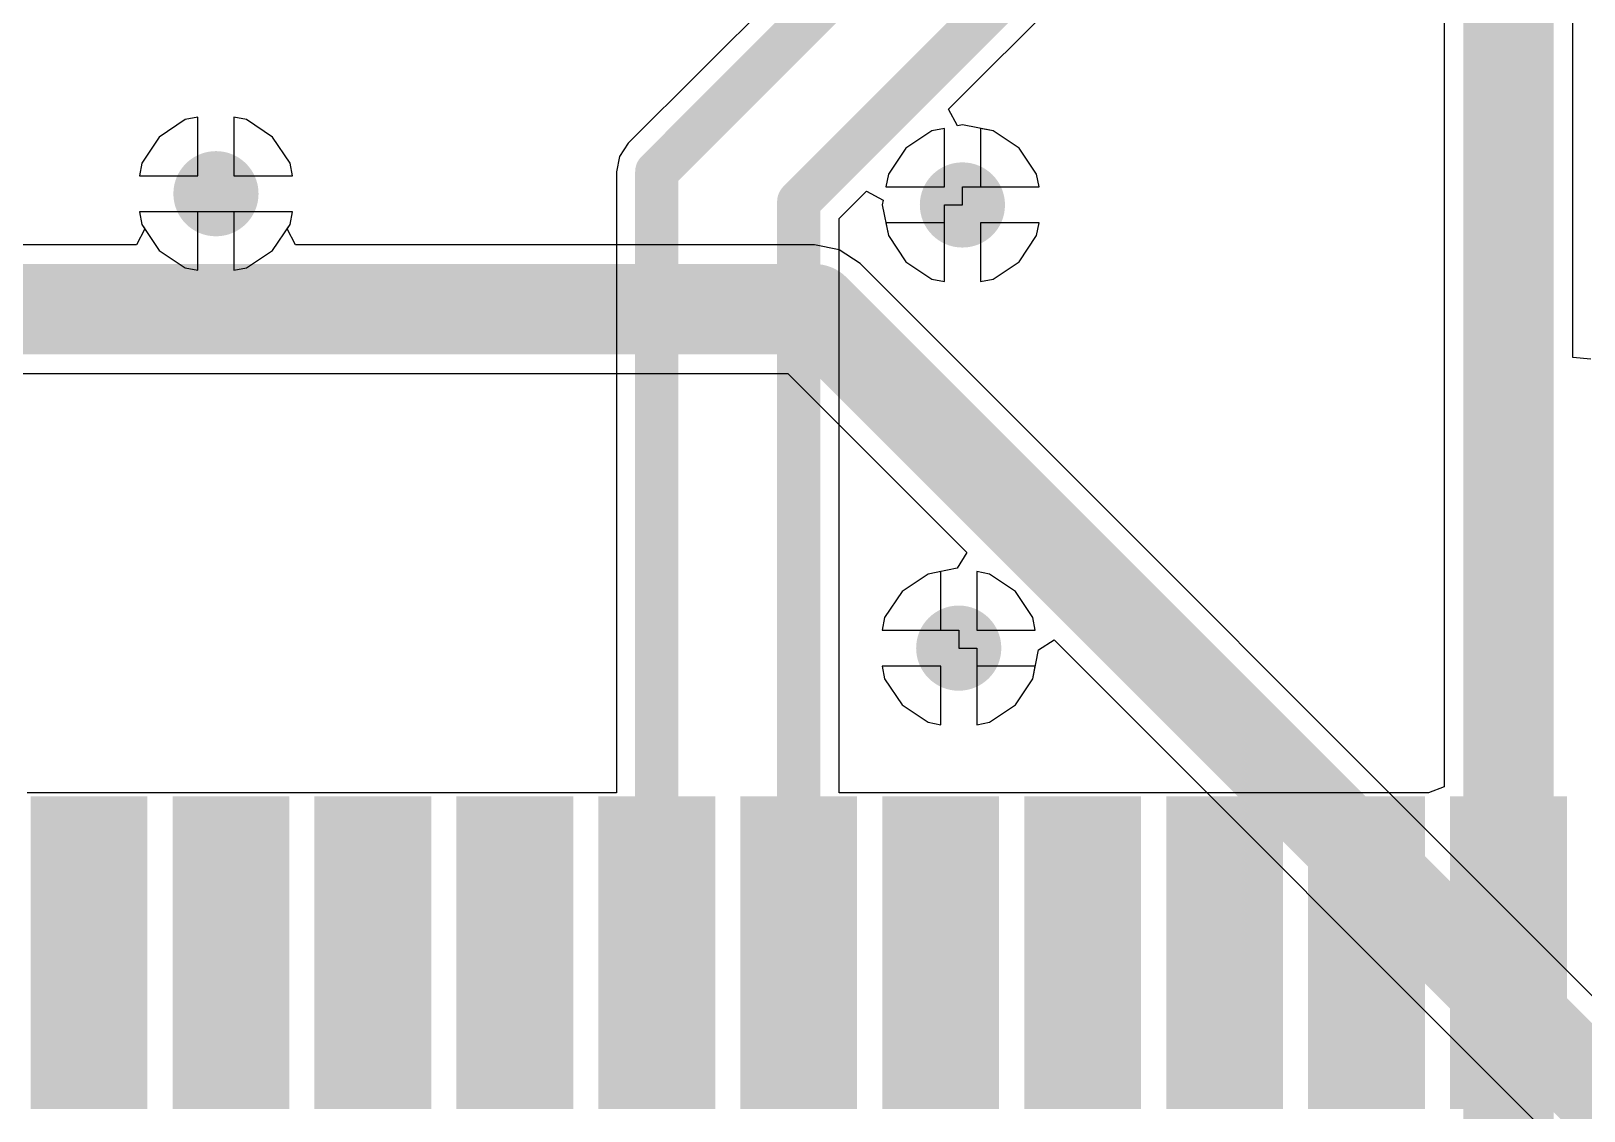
# Model space of a CAD drawing. Header units: millimetres. Extents: x -0.25 to 4.68, y -0.29 to 2.93.
# Drawn here: x 0.5137 to 0.9444, y 0.8567 to 1.1561 of the extents above; entities that cross this region are included whole.
import ezdxf

# ---------------------------------------------------------------- set-up
doc = ezdxf.new("R2010")
doc.units = ezdxf.units.MM
doc.header["$MEASUREMENT"] = 0
for name, color, linetype in [('BottomLayer', 5, 'Continuous'), ('BottomSolder', 6, 'Continuous'), ('TopLayer', 1, 'Continuous'), ('TopPaste', 8, 'Continuous'), ('TopSolder', 216, 'Continuous'), ('ViaHoleLayer', 16, 'Continuous')]:
    doc.layers.add(name, color=color, linetype=linetype)

# ---------------------------------------------------------------- blocks, each defined once
blk = doc.blocks.new('SIM7000A_23')
at = {"layer": 'TopLayer'}
for points in [[(-0.51181, 0.16969), (-0.43307, 0.16969), (-0.43307, 0.14528), (-0.51181, 0.14528)], [(-0.51181, 0.13031), (-0.43307, 0.13031), (-0.43307, 0.10591), (-0.51181, 0.10591)], [(-0.51181, 0.09094), (-0.43307, 0.09094), (-0.43307, 0.06654), (-0.51181, 0.06654)], [(-0.51181, 0.05157), (-0.43307, 0.05157), (-0.43307, 0.02717), (-0.51181, 0.02717)], [(-0.51181, 0.0122), (-0.43307, 0.0122), (-0.43307, -0.0122), (-0.51181, -0.0122)], [(-0.51181, -0.02717), (-0.43307, -0.02717), (-0.43307, -0.05157), (-0.51181, -0.05157)], [(-0.51181, -0.06654), (-0.43307, -0.06654), (-0.43307, -0.09094), (-0.51181, -0.09094)], [(-0.51181, -0.10591), (-0.43307, -0.10591), (-0.43307, -0.13031), (-0.51181, -0.13031)], [(-0.51181, -0.14528), (-0.43307, -0.14528), (-0.43307, -0.16968), (-0.51181, -0.16968)], [(-0.51181, -0.18465), (-0.43307, -0.18465), (-0.43307, -0.20905), (-0.51181, -0.20905)], [(-0.51181, -0.22402), (-0.43307, -0.22402), (-0.43307, -0.24843), (-0.51181, -0.24843)]]:
    blk.add_hatch(color=1, dxfattribs=at).paths.add_polyline_path(points)
at = {"layer": 'TopPaste'}
for points in [[(-0.51181, 0.16969), (-0.43307, 0.16969), (-0.43307, 0.14528), (-0.51181, 0.14528)], [(-0.51181, 0.13031), (-0.43307, 0.13031), (-0.43307, 0.10591), (-0.51181, 0.10591)], [(-0.51181, 0.09094), (-0.43307, 0.09094), (-0.43307, 0.06654), (-0.51181, 0.06654)], [(-0.51181, 0.05157), (-0.43307, 0.05157), (-0.43307, 0.02717), (-0.51181, 0.02717)], [(-0.51181, 0.0122), (-0.43307, 0.0122), (-0.43307, -0.0122), (-0.51181, -0.0122)], [(-0.51181, -0.02717), (-0.43307, -0.02717), (-0.43307, -0.05157), (-0.51181, -0.05157)], [(-0.51181, -0.06654), (-0.43307, -0.06654), (-0.43307, -0.09094), (-0.51181, -0.09094)], [(-0.51181, -0.10591), (-0.43307, -0.10591), (-0.43307, -0.13031), (-0.51181, -0.13031)], [(-0.51181, -0.14528), (-0.43307, -0.14528), (-0.43307, -0.16968), (-0.51181, -0.16968)], [(-0.51181, -0.18465), (-0.43307, -0.18465), (-0.43307, -0.20905), (-0.51181, -0.20905)], [(-0.51181, -0.22402), (-0.43307, -0.22402), (-0.43307, -0.24843), (-0.51181, -0.24843)]]:
    blk.add_hatch(color=8, dxfattribs=at).paths.add_polyline_path(points)
at = {"layer": 'TopSolder'}
for points in [[(-0.51581, 0.17369), (-0.42907, 0.17369), (-0.42907, 0.14128), (-0.51581, 0.14128)], [(-0.51581, 0.13431), (-0.42907, 0.13431), (-0.42907, 0.10191), (-0.51581, 0.10191)], [(-0.51581, 0.09494), (-0.42907, 0.09494), (-0.42907, 0.06254), (-0.51581, 0.06254)], [(-0.51581, 0.05557), (-0.42907, 0.05557), (-0.42907, 0.02317), (-0.51581, 0.02317)], [(-0.51581, 0.0162), (-0.42907, 0.0162), (-0.42907, -0.0162), (-0.51581, -0.0162)], [(-0.51581, -0.02317), (-0.42907, -0.02317), (-0.42907, -0.05557), (-0.51581, -0.05557)], [(-0.51581, -0.06254), (-0.42907, -0.06254), (-0.42907, -0.09494), (-0.51581, -0.09494)], [(-0.51581, -0.10191), (-0.42907, -0.10191), (-0.42907, -0.13431), (-0.51581, -0.13431)], [(-0.51581, -0.14128), (-0.42907, -0.14128), (-0.42907, -0.17368), (-0.51581, -0.17368)], [(-0.51581, -0.18065), (-0.42907, -0.18065), (-0.42907, -0.21305), (-0.51581, -0.21305)], [(-0.51581, -0.22002), (-0.42907, -0.22002), (-0.42907, -0.25243), (-0.51581, -0.25243)]]:
    blk.add_hatch(color=216, dxfattribs=at).paths.add_polyline_path(points)

msp = doc.modelspace()

# ---------------------------------------------------------------- hatches: boundary and pattern name
at = {"layer": 'BottomLayer'}
h = msp.add_hatch(color=5, dxfattribs=at)
edge = h.paths.add_edge_path()
edge.add_arc((0.565, 1.111), 0.01181, 0, 360)
h = msp.add_hatch(color=5, dxfattribs=at)
edge = h.paths.add_edge_path()
edge.add_arc((0.77202, 1.10788), 0.01181, 0, 360)
h = msp.add_hatch(color=5, dxfattribs=at)
edge = h.paths.add_edge_path()
edge.add_arc((0.771, 0.985), 0.01181, 0, 360)
at = {"layer": 'BottomSolder'}
h = msp.add_hatch(color=6, dxfattribs=at)
edge = h.paths.add_edge_path()
edge.add_arc((0.565, 1.111), 0.00591, 0, 360)
h = msp.add_hatch(color=6, dxfattribs=at)
edge = h.paths.add_edge_path()
edge.add_arc((0.77202, 1.10788), 0.00591, 0, 360)
h = msp.add_hatch(color=6, dxfattribs=at)
edge = h.paths.add_edge_path()
edge.add_arc((0.771, 0.985), 0.00591, 0, 360)
at = {"layer": 'TopLayer'}
h = msp.add_hatch(color=1, dxfattribs=at)
edge = h.paths.add_edge_path()
edge.add_arc((0.565, 1.111), 0.01181, 0, 360)
h = msp.add_hatch(color=1, dxfattribs=at)
edge = h.paths.add_edge_path()
edge.add_arc((0.77202, 1.10788), 0.01181, 0, 360)
h = msp.add_hatch(color=1, dxfattribs=at)
edge = h.paths.add_edge_path()
edge.add_arc((0.771, 0.985), 0.01181, 0, 360)
at = {"layer": 'TopSolder'}
h = msp.add_hatch(color=216, dxfattribs=at)
edge = h.paths.add_edge_path()
edge.add_arc((0.565, 1.111), 0.00591, 0, 360)
h = msp.add_hatch(color=216, dxfattribs=at)
edge = h.paths.add_edge_path()
edge.add_arc((0.77202, 1.10788), 0.00591, 0, 360)
h = msp.add_hatch(color=216, dxfattribs=at)
edge = h.paths.add_edge_path()
edge.add_arc((0.771, 0.985), 0.00591, 0, 360)
at = {"layer": 'ViaHoleLayer'}
h = msp.add_hatch(color=16, dxfattribs=at)
edge = h.paths.add_edge_path()
edge.add_arc((0.565, 1.111), 0.00591, 0, 360)
h = msp.add_hatch(color=16, dxfattribs=at)
edge = h.paths.add_edge_path()
edge.add_arc((0.77202, 1.10788), 0.00591, 0, 360)
h = msp.add_hatch(color=16, dxfattribs=at)
edge = h.paths.add_edge_path()
edge.add_arc((0.771, 0.985), 0.00591, 0, 360)

# ---------------------------------------------------------------- linework, layer by layer
at = {"layer": 'BottomLayer'}
for p, q in [((0.55649, 1.13155), (0.54928, 1.12672)), ((0.56, 1.13224), (0.55649, 1.13155)), ((0.56, 1.116), (0.56, 1.13224)), ((0.57351, 1.13155), (0.57, 1.13224)), ((0.57, 1.13224), (0.57, 1.116)), ((0.58072, 1.12672), (0.57351, 1.13155)), ((0.76351, 1.12842), (0.7563, 1.1236)), ((0.76702, 1.12912), (0.76351, 1.12842)), ((0.76702, 1.11288), (0.76702, 1.12912)), ((0.78053, 1.12842), (0.77702, 1.12912)), ((0.77702, 1.12912), (0.77702, 1.11288)), ((0.78775, 1.1236), (0.78053, 1.12842)), ((0.54928, 1.12672), (0.54445, 1.11951)), ((0.58555, 1.11951), (0.58072, 1.12672)), ((0.7563, 1.1236), (0.75148, 1.11639)), ((0.79257, 1.11639), (0.78775, 1.1236)), ((0.54445, 1.11951), (0.54376, 1.116)), ((0.54376, 1.116), (0.56, 1.116)), ((0.57, 1.116), (0.58624, 1.116)), ((0.58624, 1.116), (0.58555, 1.11951)), ((0.75148, 1.11639), (0.75078, 1.11288)), ((0.79327, 1.11288), (0.79257, 1.11639)), ((0.75078, 1.11288), (0.76702, 1.11288)), ((0.77702, 1.11288), (0.79327, 1.11288)), ((0.58624, 1.106), (0.54376, 1.106)), ((0.54376, 1.106), (0.54445, 1.10249)), ((0.58555, 1.10249), (0.58624, 1.106)), ((0.76702, 1.10288), (0.75078, 1.10288)), ((0.75078, 1.10288), (0.75148, 1.09937)), ((0.76702, 1.08663), (0.76702, 1.10288)), ((0.79327, 1.10288), (0.77702, 1.10288)), ((0.77702, 1.10288), (0.77702, 1.08663)), ((0.79257, 1.09937), (0.79327, 1.10288)), ((0.54528, 1.10125), (0.54292, 1.09684)), ((0.54445, 1.10249), (0.54528, 1.10125)), ((0.58472, 1.10125), (0.58555, 1.10249)), ((0.58708, 1.09684), (0.58472, 1.10125)), ((0.75148, 1.09937), (0.7563, 1.09215)), ((0.78775, 1.09215), (0.79257, 1.09937)), ((0.54292, 1.09684), (0.075, 1.09684)), ((0.731, 1.09684), (0.58708, 1.09684)), ((0.73783, 1.09548), (0.731, 1.09684)), ((0.74362, 1.09162), (0.73783, 1.09548)), ((1.00039, 0.83484), (0.74362, 1.09162)), ((0.7563, 1.09215), (0.76351, 1.08733)), ((0.78053, 1.08733), (0.78775, 1.09215)), ((0.76351, 1.08733), (0.76702, 1.08663)), ((0.77702, 1.08663), (0.78053, 1.08733)), ((0.08239, 1.06116), (0.72361, 1.06116)), ((0.72361, 1.06116), (0.77327, 1.0115)), ((0.77327, 1.0115), (0.77055, 1.00715)), ((0.76249, 1.00555), (0.75528, 1.00072)), ((0.77055, 1.00715), (0.76249, 1.00555)), ((0.75528, 1.00072), (0.75045, 0.99351)), ((0.75045, 0.99351), (0.74976, 0.99)), ((0.74976, 0.99), (0.771, 0.99)), ((0.771, 0.99), (0.771, 0.985)), ((0.79315, 0.98455), (0.7975, 0.98727)), ((0.7975, 0.98727), (0.98038, 0.80438)), ((0.771, 0.985), (0.776, 0.985)), ((0.776, 0.985), (0.776, 0.96376)), ((0.79155, 0.97649), (0.79315, 0.98455)), ((0.766, 0.98), (0.74976, 0.98)), ((0.74976, 0.98), (0.75045, 0.97649)), ((0.766, 0.96376), (0.766, 0.98)), ((0.75045, 0.97649), (0.75528, 0.96928)), ((0.78672, 0.96928), (0.79155, 0.97649)), ((0.75528, 0.96928), (0.76249, 0.96445)), ((0.77951, 0.96445), (0.78672, 0.96928)), ((0.76249, 0.96445), (0.766, 0.96376)), ((0.776, 0.96376), (0.77951, 0.96445))]:
    msp.add_line(p, q, dxfattribs=at)
at = {"layer": 'BottomLayer', "const_width": 0.025}
for points in [[(0.075, 1.079), (0.731, 1.079)], [(0.731, 1.079), (0.993, 0.817)]]:
    msp.add_lwpolyline(points, dxfattribs=at)
at = {"layer": 'BottomLayer', "const_width": 0.0125}
msp.add_lwpolyline([(0.72475, 1.079, 1), (0.73725, 1.079, 1)], format="xyb", close=True, dxfattribs=at)
msp.add_lwpolyline([(0.72475, 1.079, 1), (0.73725, 1.079, 1)], format="xyb", close=True, dxfattribs=at)
at = {"layer": 'TopLayer'}
for p, q in [((0.80874, 1.25441), (0.67933, 1.125)), ((0.76819, 1.13445), (0.83647, 1.20273)), ((0.90564, 1.18561), (0.90564, 0.94655)), ((0.94133, 1.06562), (0.94133, 1.18561)), ((0.77065, 1.12984), (0.76819, 1.13445)), ((0.55649, 1.13155), (0.54928, 1.12672)), ((0.56, 1.13224), (0.55649, 1.13155)), ((0.56, 1.116), (0.56, 1.13224)), ((0.57351, 1.13155), (0.57, 1.13224)), ((0.57, 1.13224), (0.57, 1.116)), ((0.58072, 1.12672), (0.57351, 1.13155)), ((0.77202, 1.13012), (0.77065, 1.12984)), ((0.78053, 1.12842), (0.77202, 1.13012)), ((0.78775, 1.1236), (0.78053, 1.12842)), ((0.54928, 1.12672), (0.54445, 1.11951)), ((0.58555, 1.11951), (0.58072, 1.12672)), ((0.67933, 1.125), (0.6769, 1.12136)), ((0.6769, 1.12136), (0.67605, 1.11707)), ((0.79257, 1.11639), (0.78775, 1.1236)), ((0.54445, 1.11951), (0.54376, 1.116)), ((0.54376, 1.116), (0.56, 1.116)), ((0.57, 1.116), (0.58624, 1.116)), ((0.58624, 1.116), (0.58555, 1.11951)), ((0.67605, 1.11707), (0.67605, 1.11707)), ((0.67605, 1.11707), (0.67605, 0.94492)), ((0.79327, 1.11288), (0.79257, 1.11639)), ((0.73785, 1.10411), (0.74545, 1.11171)), ((0.74545, 1.11171), (0.75006, 1.10925)), ((0.77202, 1.10788), (0.77202, 1.11288)), ((0.77202, 1.11288), (0.79327, 1.11288)), ((0.75006, 1.10925), (0.74978, 1.10788)), ((0.74978, 1.10788), (0.75148, 1.09937)), ((0.76702, 1.08663), (0.76702, 1.10788)), ((0.76702, 1.10788), (0.77202, 1.10788)), ((0.56, 1.106), (0.54376, 1.106)), ((0.54376, 1.106), (0.54445, 1.10249)), ((0.56, 1.08976), (0.56, 1.106)), ((0.58624, 1.106), (0.57, 1.106)), ((0.57, 1.106), (0.57, 1.08976)), ((0.58555, 1.10249), (0.58624, 1.106)), ((0.73785, 0.94492), (0.73785, 1.10411)), ((0.79327, 1.10288), (0.77702, 1.10288)), ((0.77702, 1.10288), (0.77702, 1.08663)), ((0.79257, 1.09937), (0.79327, 1.10288)), ((0.54445, 1.10249), (0.54928, 1.09528)), ((0.58072, 1.09528), (0.58555, 1.10249)), ((0.75148, 1.09937), (0.7563, 1.09215)), ((0.78775, 1.09215), (0.79257, 1.09937)), ((0.54928, 1.09528), (0.55649, 1.09045)), ((0.57351, 1.09045), (0.58072, 1.09528)), ((0.55649, 1.09045), (0.56, 1.08976)), ((0.57, 1.08976), (0.57351, 1.09045)), ((0.7563, 1.09215), (0.76351, 1.08733)), ((0.78053, 1.08733), (0.78775, 1.09215)), ((0.76351, 1.08733), (0.76702, 1.08663)), ((0.77702, 1.08663), (0.78053, 1.08733)), ((0.94633, 1.06513), (0.94133, 1.06562)), ((0.76249, 1.00555), (0.75528, 1.00072)), ((0.766, 1.00624), (0.76249, 1.00555)), ((0.766, 0.99), (0.766, 1.00624)), ((0.77951, 1.00555), (0.776, 1.00624)), ((0.776, 1.00624), (0.776, 0.99)), ((0.78672, 1.00072), (0.77951, 1.00555)), ((0.75528, 1.00072), (0.75045, 0.99351)), ((0.79155, 0.99351), (0.78672, 1.00072)), ((0.75045, 0.99351), (0.74976, 0.99)), ((0.79224, 0.99), (0.79155, 0.99351)), ((0.74976, 0.99), (0.766, 0.99)), ((0.776, 0.99), (0.79224, 0.99)), ((0.766, 0.98), (0.74976, 0.98)), ((0.74976, 0.98), (0.75045, 0.97649)), ((0.766, 0.96376), (0.766, 0.98)), ((0.79224, 0.98), (0.776, 0.98)), ((0.776, 0.98), (0.776, 0.96376)), ((0.79155, 0.97649), (0.79224, 0.98)), ((0.75045, 0.97649), (0.75528, 0.96928)), ((0.78672, 0.96928), (0.79155, 0.97649)), ((0.75528, 0.96928), (0.76249, 0.96445)), ((0.77951, 0.96445), (0.78672, 0.96928)), ((0.76249, 0.96445), (0.766, 0.96376)), ((0.776, 0.96376), (0.77951, 0.96445)), ((0.54695, 0.94492), (0.51262, 0.94492)), ((0.54699, 0.94492), (0.54695, 0.94492)), ((0.55195, 0.94492), (0.54699, 0.94492)), ((0.55199, 0.94492), (0.55195, 0.94492)), ((0.58632, 0.94492), (0.55199, 0.94492)), ((0.58636, 0.94492), (0.58632, 0.94492)), ((0.59132, 0.94492), (0.58636, 0.94492)), ((0.59136, 0.94492), (0.59132, 0.94492)), ((0.62569, 0.94492), (0.59136, 0.94492)), ((0.62573, 0.94492), (0.62569, 0.94492)), ((0.63069, 0.94492), (0.62573, 0.94492)), ((0.63073, 0.94492), (0.63069, 0.94492)), ((0.66506, 0.94492), (0.63073, 0.94492)), ((0.6651, 0.94492), (0.66506, 0.94492)), ((0.67006, 0.94492), (0.6651, 0.94492)), ((0.6701, 0.94492), (0.67006, 0.94492)), ((0.67605, 0.94492), (0.6701, 0.94492)), ((0.7438, 0.94492), (0.73785, 0.94492)), ((0.74384, 0.94492), (0.7438, 0.94492)), ((0.7488, 0.94492), (0.74384, 0.94492)), ((0.74884, 0.94492), (0.7488, 0.94492)), ((0.78317, 0.94492), (0.74884, 0.94492)), ((0.78321, 0.94492), (0.78317, 0.94492)), ((0.78817, 0.94492), (0.78321, 0.94492)), ((0.78821, 0.94492), (0.78817, 0.94492)), ((0.82254, 0.94492), (0.78821, 0.94492)), ((0.82258, 0.94492), (0.82254, 0.94492)), ((0.82754, 0.94492), (0.82258, 0.94492)), ((0.82758, 0.94492), (0.82754, 0.94492)), ((0.86191, 0.94492), (0.82758, 0.94492)), ((0.86195, 0.94492), (0.86191, 0.94492)), ((0.86691, 0.94492), (0.86195, 0.94492)), ((0.86695, 0.94492), (0.86691, 0.94492)), ((0.90064, 0.94492), (0.86695, 0.94492)), ((0.90132, 0.94492), (0.90064, 0.94492)), ((0.90564, 0.94655), (0.90132, 0.94492))]:
    msp.add_line(p, q, dxfattribs=at)
for points, const_width in [([(0.68726, 1.11707), (0.81667, 1.24648)], 0.012), ([(0.72663, 1.10876), (0.83182, 1.21395)], 0.012), ([(0.92348, 0.90055), (0.92348, 1.18561)], 0.025), ([(0.68726, 0.90055), (0.68726, 1.11707)], 0.012), ([(0.72663, 0.90055), (0.72663, 1.10876)], 0.012), ([(0.92348, 0.826), (0.92348, 0.90055)], 0.025)]:
    msp.add_lwpolyline(points, dxfattribs=dict(at, const_width=const_width))
for points, const_width in [([(0.68426, 1.11707, 1), (0.69026, 1.11707, 1)], 0.006), ([(0.68426, 1.11707, 1), (0.69026, 1.11707, 1)], 0.006), ([(0.72363, 1.10876, 1), (0.72963, 1.10876, 1)], 0.006), ([(0.72363, 1.10876, 1), (0.72963, 1.10876, 1)], 0.006), ([(0.91723, 0.90055, 1), (0.92973, 0.90055, 1)], 0.0125), ([(0.91723, 0.90055, 1), (0.92973, 0.90055, 1)], 0.0125), ([(0.68426, 0.90055, 1), (0.69026, 0.90055, 1)], 0.006), ([(0.72363, 0.90055, 1), (0.72963, 0.90055, 1)], 0.006)]:
    msp.add_lwpolyline(points, format="xyb", close=True, dxfattribs=dict(at, const_width=const_width))

# ---------------------------------------------------------------- block references
at = {"rotation": 90}
msp.add_blockref('SIM7000A_23', (0.68726, 1.37299), dxfattribs=at)

doc.saveas('drawing.dxf')
